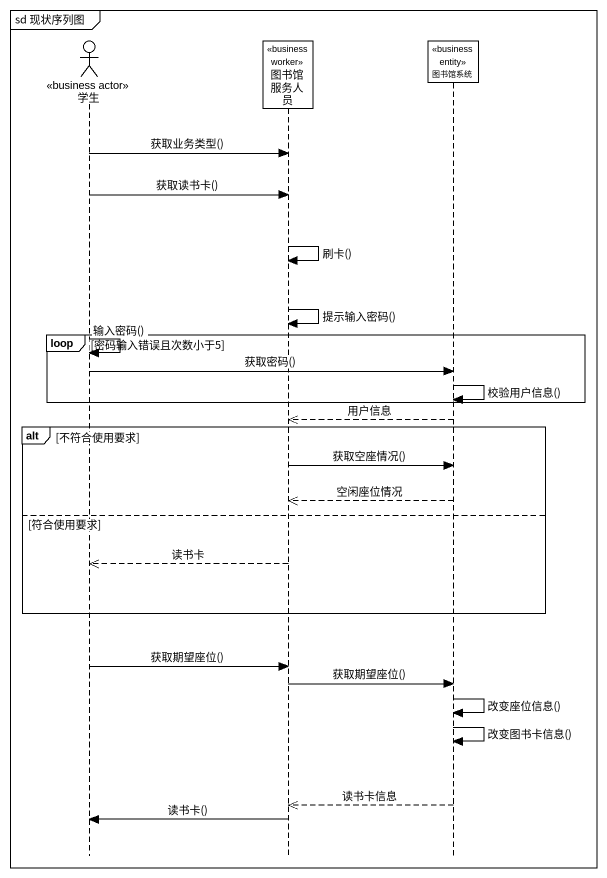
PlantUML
@startuml
mainframe sd 现状序列图
hide footbox
actor 学生 <<business actor>>
participant 图书馆服务人员 <<business worker>>
participant 图书馆系统 <<business entity>>

学生 -> 图书馆服务人员 : 获取业务类型()
学生 -> 图书馆服务人员 : 获取读书卡()
图书馆服务人员 -> 图书馆服务人员 : 刷卡()
图书馆服务人员 -> 图书馆服务人员 : 提示输入密码()
loop 密码输入错误且次数小于5
  学生 -> 学生 : 输入密码()
  学生 -> 图书馆系统 : 获取密码()
  图书馆系统 -> 图书馆系统 : 校验用户信息()
end
图书馆系统 -->> 图书馆服务人员 : 用户信息
alt 不符合使用要求
  图书馆服务人员 -> 图书馆系统 : 获取空座情况()
  图书馆系统 -->> 图书馆服务人员 : 空闲座位情况
else 符合使用要求
  图书馆服务人员 -->> 学生 : 读书卡
end
学生 -> 图书馆服务人员 : 获取期望座位()
图书馆服务人员 -> 图书馆系统 : 获取期望座位()
图书馆系统 -> 图书馆系统 : 改变座位信息()
图书馆系统 -> 图书馆系统 : 改变图书卡信息()
图书馆系统 -->> 图书馆服务人员 : 读书卡信息
图书馆服务人员 -> 学生 : 读书卡()
@enduml
